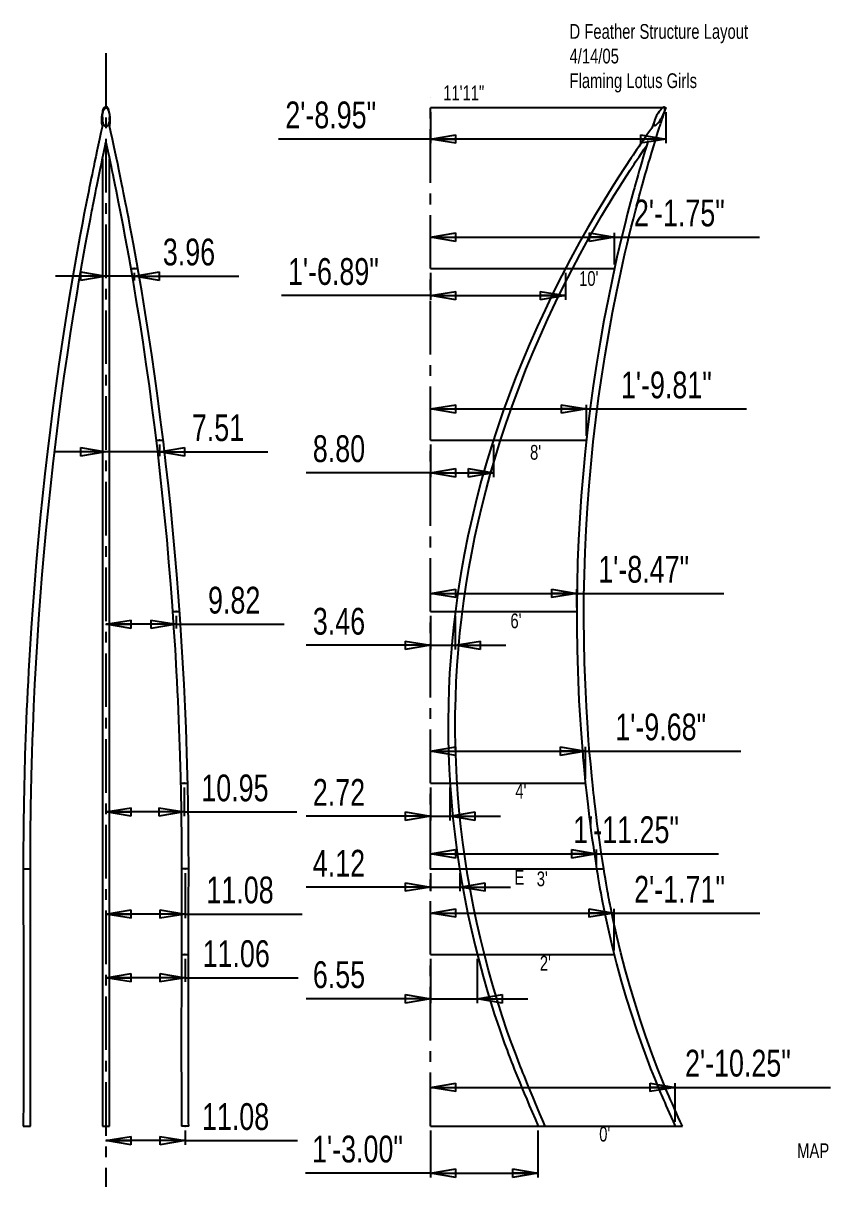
# Model space of a CAD drawing. Extents: x 0.6 to 8.2, y 0 to 10.8.
import ezdxf

# ---------------------------------------------------------------- set-up
doc = ezdxf.new("R2010")
doc.units = 0
doc.header["$PDSIZE"] = -1
doc.linetypes.add('CENTERX2', pattern=[0.8, 0.5, -0.1, 0.1, -0.1])
doc.layers.get('0').update_dxf_attribs({"linetype": 'CONTINUOUS'})
doc.layers.get('DEFPOINTS').update_dxf_attribs({"linetype": 'CONTINUOUS'})
doc.styles.add('SLDTEXTSTYLE0', font='txt', dxfattribs={"width": 0.75})
doc.dimstyles.new('SLDDIMSTYLE0', dxfattribs={"dimtxt": 0.25, "dimasz": 0.23622, "dimexe": 0.03937, "dimexo": 0.0625, "dimgap": 0.0625, "dimtad": 0, "dimtih": 1, "dimtoh": 1, "dimlfac": 15, "dimzin": 12, "dimtxsty": 'STANDARD', "dimblk1": 'CLOSED', "dimblk2": 'CLOSED', "dimsah": 1, "dimcen": 0.09, "dimclrd": 7, "dimclre": 7, "dimclrt": 7, "dimazin": 3, "dimtfac": 1, "dimtdec": 4, "dimtofl": 0, "dimtmove": 0, "dimatfit": 3, "dimtolj": 1, "dimtzin": 12})
doc.dimstyles.new('SLDDIMSTYLE1', dxfattribs={"dimtxt": 0.25, "dimasz": 0.23622, "dimexe": 0.03937, "dimexo": 0.0625, "dimgap": 0.0625, "dimtad": 0, "dimtih": 1, "dimtoh": 1, "dimlfac": 15, "dimzin": 4, "dimtxsty": 'STANDARD', "dimblk1": 'CLOSED', "dimblk2": 'CLOSED', "dimsah": 1, "dimcen": 0.09, "dimclrd": 7, "dimclre": 7, "dimclrt": 7, "dimazin": 3, "dimtfac": 1, "dimtdec": 4, "dimtofl": 0, "dimtmove": 0, "dimatfit": 3, "dimtolj": 1, "dimtzin": 12})

# ---------------------------------------------------------------- blocks, each defined once
blk = doc.blocks.new('_CLOSED')
at = {"color": 0, "linetype": 'BYBLOCK'}
for p, q in [((-1, 0.166667), (0, 0)), ((-1, 0.166667), (-1, -0.166667)), ((0, 0), (-1, -0.166667)), ((0, 0), (-1, 0))]:
    blk.add_line(p, q, dxfattribs=at)
blk = doc.blocks.new('*D0')
at = {"color": 7}
for p, q in [((2.121, 0.495), (2.121, 0.36)), ((2.121, 0.399), (1.382, 0.399)), ((2.121, 0.399), (3.171, 0.399))]:
    blk.add_line(p, q, dxfattribs=at)
at = {"layer": 'DEFPOINTS', "color": 7}
for p in [(2.121, 0.534), (1.382, -0.031)]:
    blk.add_point(p, dxfattribs=at)
at = {"xscale": 0.2362204724, "yscale": 0.2362204724, "rotation": 180}
blk.add_blockref('_CLOSED', (1.382, 0.399), dxfattribs=at)
at = {"xscale": 0.2362204724, "yscale": 0.2362204724}
blk.add_blockref('_CLOSED', (2.121, 0.399), dxfattribs=at)
at = {"color": 7, "insert": (2.278, 0.495), "char_height": 0.25, "attachment_point": 7, "style": 'SLDTEXTSTYLE0'}
blk.add_mtext('11.08', dxfattribs=at)
blk = doc.blocks.new('*D2')
at = {"color": 7}
for p, q in [((2.12, 2.095), (2.12, 1.879)), ((2.12, 1.919), (1.382, 1.919)), ((2.12, 1.919), (3.177, 1.919))]:
    blk.add_line(p, q, dxfattribs=at)
at = {"layer": 'DEFPOINTS', "color": 7}
for p in [(2.12, 2.134), (1.382, -0.031)]:
    blk.add_point(p, dxfattribs=at)
at = {"xscale": 0.2362204724, "yscale": 0.2362204724, "rotation": 180}
blk.add_blockref('_CLOSED', (1.382, 1.919), dxfattribs=at)
at = {"xscale": 0.2362204724, "yscale": 0.2362204724}
blk.add_blockref('_CLOSED', (2.12, 1.919), dxfattribs=at)
at = {"color": 7, "insert": (2.284, 2.015), "char_height": 0.25, "attachment_point": 7, "style": 'SLDTEXTSTYLE0'}
blk.add_mtext('11.06', dxfattribs=at)
blk = doc.blocks.new('*D3')
at = {"color": 7}
for p, q in [((2.112, 3.695), (2.112, 3.426)), ((2.112, 3.465), (1.382, 3.465)), ((2.112, 3.465), (3.165, 3.465))]:
    blk.add_line(p, q, dxfattribs=at)
at = {"layer": 'DEFPOINTS', "color": 7}
for p in [(2.112, 3.734), (1.382, -0.031)]:
    blk.add_point(p, dxfattribs=at)
at = {"xscale": 0.2362204724, "yscale": 0.2362204724, "rotation": 180}
blk.add_blockref('_CLOSED', (1.382, 3.465), dxfattribs=at)
at = {"xscale": 0.2362204724, "yscale": 0.2362204724}
blk.add_blockref('_CLOSED', (2.112, 3.465), dxfattribs=at)
at = {"color": 7, "insert": (2.272, 3.561), "char_height": 0.25, "attachment_point": 7, "style": 'SLDTEXTSTYLE0'}
blk.add_mtext('10.95', dxfattribs=at)
blk = doc.blocks.new('*D4')
at = {"color": 7}
for p, q in [((2.037, 5.216), (1.382, 5.216)), ((2.037, 5.295), (2.037, 5.177)), ((2.037, 5.216), (3.044, 5.216))]:
    blk.add_line(p, q, dxfattribs=at)
at = {"layer": 'DEFPOINTS', "color": 7}
for p in [(2.037, 5.334), (1.382, -0.031)]:
    blk.add_point(p, dxfattribs=at)
at = {"xscale": 0.2362204724, "yscale": 0.2362204724, "rotation": 180}
blk.add_blockref('_CLOSED', (1.382, 5.216), dxfattribs=at)
at = {"xscale": 0.2362204724, "yscale": 0.2362204724}
blk.add_blockref('_CLOSED', (2.037, 5.216), dxfattribs=at)
at = {"color": 7, "insert": (2.335, 5.313), "char_height": 0.25, "attachment_point": 7, "style": 'SLDTEXTSTYLE0'}
blk.add_mtext('9.82', dxfattribs=at)
blk = doc.blocks.new('*D5')
at = {"color": 7}
for p, q in [((1.883, 6.895), (1.883, 6.786)), ((1.382, 6.825), (0.91, 6.825)), ((1.883, 6.825), (1.382, 6.825)), ((1.883, 6.825), (2.892, 6.825))]:
    blk.add_line(p, q, dxfattribs=at)
at = {"layer": 'DEFPOINTS', "color": 7}
for p in [(1.382, 10.545), (1.883, 6.934)]:
    blk.add_point(p, dxfattribs=at)
at = {"xscale": 0.2362204724, "yscale": 0.2362204724}
blk.add_blockref('_CLOSED', (1.382, 6.825), dxfattribs=at)
at = {"xscale": 0.2362204724, "yscale": 0.2362204724, "rotation": 180}
blk.add_blockref('_CLOSED', (1.883, 6.825), dxfattribs=at)
at = {"color": 7, "insert": (2.184, 6.922), "char_height": 0.25, "attachment_point": 7, "style": 'SLDTEXTSTYLE0'}
blk.add_mtext('7.51', dxfattribs=at)
blk = doc.blocks.new('*D6')
at = {"color": 7}
for p, q in [((1.646, 8.495), (1.646, 8.425)), ((1.382, 8.464), (0.91, 8.464)), ((1.646, 8.464), (1.382, 8.464)), ((1.646, 8.464), (2.622, 8.464))]:
    blk.add_line(p, q, dxfattribs=at)
at = {"layer": 'DEFPOINTS', "color": 7}
for p in [(1.382, 10.545), (1.646, 8.534)]:
    blk.add_point(p, dxfattribs=at)
at = {"xscale": 0.2362204724, "yscale": 0.2362204724}
blk.add_blockref('_CLOSED', (1.382, 8.464), dxfattribs=at)
at = {"xscale": 0.2362204724, "yscale": 0.2362204724, "rotation": 180}
blk.add_blockref('_CLOSED', (1.646, 8.464), dxfattribs=at)
at = {"color": 7, "insert": (1.913, 8.561), "char_height": 0.25, "attachment_point": 7, "style": 'SLDTEXTSTYLE0'}
blk.add_mtext('3.96', dxfattribs=at)
blk = doc.blocks.new('*D7')
at = {"color": 7}
for p, q in [((2.121, 2.895), (2.121, 2.473)), ((2.121, 2.513), (1.382, 2.513)), ((2.121, 2.513), (3.213, 2.513))]:
    blk.add_line(p, q, dxfattribs=at)
at = {"layer": 'DEFPOINTS', "color": 7}
for p in [(2.121, 2.934), (1.382, -0.031)]:
    blk.add_point(p, dxfattribs=at)
at = {"xscale": 0.2362204724, "yscale": 0.2362204724, "rotation": 180}
blk.add_blockref('_CLOSED', (1.382, 2.513), dxfattribs=at)
at = {"xscale": 0.2362204724, "yscale": 0.2362204724}
blk.add_blockref('_CLOSED', (2.121, 2.513), dxfattribs=at)
at = {"color": 7, "insert": (2.32, 2.609), "char_height": 0.25, "attachment_point": 7, "style": 'SLDTEXTSTYLE0'}
blk.add_mtext('11.08', dxfattribs=at)
blk = doc.blocks.new('*D8')
at = {"color": 7}
for p, q in [((4.412, 0.573), (4.412, 0.935)), ((4.412, 0.896), (6.695, 0.896)), ((6.695, 0.573), (6.695, 0.935)), ((6.695, 0.896), (8.144, 0.896))]:
    blk.add_line(p, q, dxfattribs=at)
at = {"layer": 'DEFPOINTS', "color": 7}
for p in [(4.412, 0.534), (6.695, 0.534)]:
    blk.add_point(p, dxfattribs=at)
at = {"xscale": 0.2362204724, "yscale": 0.2362204724}
for p, rotation in [((4.412, 0.896), 180), ((6.695, 0.896), 360)]:
    blk.add_blockref('_CLOSED', p, dxfattribs=dict(at, rotation=rotation))
at = {"color": 7, "insert": (6.787, 0.993), "char_height": 0.25, "attachment_point": 7, "style": 'SLDTEXTSTYLE0'}
blk.add_mtext('2\'-10.25"', dxfattribs=at)
blk = doc.blocks.new('*D9')
at = {"color": 7}
for p, q in [((4.412, 2.095), (4.412, 1.683)), ((4.848, 2.095), (4.848, 1.683)), ((4.412, 1.722), (3.251, 1.722)), ((4.412, 1.722), (4.848, 1.722)), ((4.848, 1.722), (5.321, 1.722))]:
    blk.add_line(p, q, dxfattribs=at)
at = {"layer": 'DEFPOINTS', "color": 7}
for p in [(4.412, 2.134), (4.848, 2.134)]:
    blk.add_point(p, dxfattribs=at)
at = {"xscale": 0.2362204724, "yscale": 0.2362204724}
for p, rotation in [((4.412, 1.722), 360), ((4.848, 1.722), 180)]:
    blk.add_blockref('_CLOSED', p, dxfattribs=dict(at, rotation=rotation))
at = {"color": 7, "insert": (3.313, 1.819), "char_height": 0.25, "attachment_point": 7, "style": 'SLDTEXTSTYLE0'}
blk.add_mtext('6.55', dxfattribs=at)
blk = doc.blocks.new('*D10')
at = {"color": 7}
for p, q in [((4.412, 2.173), (4.412, 2.562)), ((4.412, 2.522), (6.126, 2.522)), ((6.126, 2.173), (6.126, 2.562)), ((6.126, 2.522), (7.485, 2.522))]:
    blk.add_line(p, q, dxfattribs=at)
at = {"layer": 'DEFPOINTS', "color": 7}
for p in [(4.412, 2.134), (6.126, 2.134)]:
    blk.add_point(p, dxfattribs=at)
at = {"xscale": 0.2362204724, "yscale": 0.2362204724}
for p, rotation in [((4.412, 2.522), 180), ((6.126, 2.522), 360)]:
    blk.add_blockref('_CLOSED', p, dxfattribs=dict(at, rotation=rotation))
at = {"color": 7, "insert": (6.312, 2.619), "char_height": 0.25, "attachment_point": 7, "style": 'SLDTEXTSTYLE0'}
blk.add_mtext('2\'-1.71"', dxfattribs=at)
blk = doc.blocks.new('*D11')
at = {"color": 7}
for p, q in [((4.412, 3.695), (4.412, 3.387)), ((4.593, 3.695), (4.593, 3.387)), ((4.412, 3.426), (3.251, 3.426)), ((4.412, 3.426), (4.593, 3.426)), ((4.593, 3.426), (5.065, 3.426))]:
    blk.add_line(p, q, dxfattribs=at)
at = {"layer": 'DEFPOINTS', "color": 7}
for p in [(4.412, 3.734), (4.593, 3.734)]:
    blk.add_point(p, dxfattribs=at)
at = {"xscale": 0.2362204724, "yscale": 0.2362204724}
for p, rotation in [((4.412, 3.426), 360), ((4.593, 3.426), 180)]:
    blk.add_blockref('_CLOSED', p, dxfattribs=dict(at, rotation=rotation))
at = {"color": 7, "insert": (3.313, 3.523), "char_height": 0.25, "attachment_point": 7, "style": 'SLDTEXTSTYLE0'}
blk.add_mtext('2.72', dxfattribs=at)
blk = doc.blocks.new('*D12')
at = {"color": 7}
for p, q in [((4.412, 3.773), (4.412, 4.072)), ((4.412, 4.033), (5.857, 4.033)), ((5.857, 3.773), (5.857, 4.072)), ((5.857, 4.033), (7.308, 4.033))]:
    blk.add_line(p, q, dxfattribs=at)
at = {"layer": 'DEFPOINTS', "color": 7}
for p in [(4.412, 3.734), (5.857, 3.734)]:
    blk.add_point(p, dxfattribs=at)
at = {"xscale": 0.2362204724, "yscale": 0.2362204724}
for p, rotation in [((4.412, 4.033), 180), ((5.857, 4.033), 360)]:
    blk.add_blockref('_CLOSED', p, dxfattribs=dict(at, rotation=rotation))
at = {"color": 7, "insert": (6.136, 4.13), "char_height": 0.25, "attachment_point": 7, "style": 'SLDTEXTSTYLE0'}
blk.add_mtext('1\'-9.68"', dxfattribs=at)
blk = doc.blocks.new('*D13')
at = {"color": 7}
for p, q in [((4.412, 5.295), (4.412, 4.981)), ((4.642, 5.295), (4.642, 4.981)), ((4.412, 5.02), (3.251, 5.02)), ((4.412, 5.02), (4.642, 5.02)), ((4.642, 5.02), (5.115, 5.02))]:
    blk.add_line(p, q, dxfattribs=at)
at = {"layer": 'DEFPOINTS', "color": 7}
for p in [(4.412, 5.334), (4.642, 5.334)]:
    blk.add_point(p, dxfattribs=at)
at = {"xscale": 0.2362204724, "yscale": 0.2362204724}
for p, rotation in [((4.412, 5.02), 360), ((4.642, 5.02), 180)]:
    blk.add_blockref('_CLOSED', p, dxfattribs=dict(at, rotation=rotation))
at = {"color": 7, "insert": (3.313, 5.116), "char_height": 0.25, "attachment_point": 7, "style": 'SLDTEXTSTYLE0'}
blk.add_mtext('3.46', dxfattribs=at)
blk = doc.blocks.new('*D14')
at = {"color": 7}
for p, q in [((4.412, 6.973), (4.412, 7.264)), ((4.412, 7.225), (5.866, 7.225)), ((5.866, 6.973), (5.866, 7.264)), ((5.866, 7.225), (7.361, 7.225))]:
    blk.add_line(p, q, dxfattribs=at)
at = {"layer": 'DEFPOINTS', "color": 7}
for p in [(4.412, 6.934), (5.866, 6.934)]:
    blk.add_point(p, dxfattribs=at)
at = {"xscale": 0.2362204724, "yscale": 0.2362204724}
for p, rotation in [((4.412, 7.225), 180), ((5.866, 7.225), 360)]:
    blk.add_blockref('_CLOSED', p, dxfattribs=dict(at, rotation=rotation))
at = {"color": 7, "insert": (6.189, 7.321), "char_height": 0.25, "attachment_point": 7, "style": 'SLDTEXTSTYLE0'}
blk.add_mtext('1\'-9.81"', dxfattribs=at)
blk = doc.blocks.new('*D15')
at = {"color": 7}
for p, q in [((4.412, 6.895), (4.412, 6.59)), ((4.998, 6.895), (4.998, 6.59)), ((4.412, 6.629), (3.251, 6.629)), ((4.412, 6.629), (4.998, 6.629))]:
    blk.add_line(p, q, dxfattribs=at)
at = {"layer": 'DEFPOINTS', "color": 7}
for p in [(4.412, 6.934), (4.998, 6.934)]:
    blk.add_point(p, dxfattribs=at)
at = {"xscale": 0.2362204724, "yscale": 0.2362204724}
for p, rotation in [((4.412, 6.629), 180), ((4.998, 6.629), 360)]:
    blk.add_blockref('_CLOSED', p, dxfattribs=dict(at, rotation=rotation))
at = {"color": 7, "insert": (3.313, 6.726), "char_height": 0.25, "attachment_point": 7, "style": 'SLDTEXTSTYLE0'}
blk.add_mtext('8.80', dxfattribs=at)
blk = doc.blocks.new('*D16')
at = {"color": 7}
for p, q in [((4.412, 8.573), (4.412, 8.868)), ((4.412, 8.828), (6.128, 8.828)), ((6.128, 8.573), (6.128, 8.868)), ((6.128, 8.828), (7.482, 8.828))]:
    blk.add_line(p, q, dxfattribs=at)
at = {"layer": 'DEFPOINTS', "color": 7}
for p in [(4.412, 8.534), (6.128, 8.534)]:
    blk.add_point(p, dxfattribs=at)
at = {"xscale": 0.2362204724, "yscale": 0.2362204724}
for p, rotation in [((4.412, 8.828), 180), ((6.128, 8.828), 360)]:
    blk.add_blockref('_CLOSED', p, dxfattribs=dict(at, rotation=rotation))
at = {"color": 7, "insert": (6.31, 8.925), "char_height": 0.25, "attachment_point": 7, "style": 'SLDTEXTSTYLE0'}
blk.add_mtext('2\'-1.75"', dxfattribs=at)
blk = doc.blocks.new('*D17')
at = {"color": 7}
for p, q in [((4.412, 9.994), (4.412, 9.704)), ((6.609, 9.994), (6.609, 9.704)), ((4.412, 9.743), (2.994, 9.743)), ((6.609, 9.743), (4.412, 9.743))]:
    blk.add_line(p, q, dxfattribs=at)
at = {"layer": 'DEFPOINTS', "color": 7}
for p in [(4.412, 10.034), (6.609, 10.034)]:
    blk.add_point(p, dxfattribs=at)
at = {"xscale": 0.2362204724, "yscale": 0.2362204724}
for p, rotation in [((4.412, 9.743), 180), ((6.609, 9.743), 360)]:
    blk.add_blockref('_CLOSED', p, dxfattribs=dict(at, rotation=rotation))
at = {"color": 7, "insert": (3.056, 9.84), "char_height": 0.25, "attachment_point": 7, "style": 'SLDTEXTSTYLE0'}
blk.add_mtext('2\'-8.95"', dxfattribs=at)
blk = doc.blocks.new('*D18')
at = {"color": 7}
for p, q in [((4.412, 8.495), (4.412, 8.243)), ((5.671, 8.495), (5.671, 8.243)), ((4.412, 8.283), (3.019, 8.283)), ((4.412, 8.283), (5.671, 8.283))]:
    blk.add_line(p, q, dxfattribs=at)
at = {"layer": 'DEFPOINTS', "color": 7}
for p in [(4.412, 8.534), (5.671, 8.534)]:
    blk.add_point(p, dxfattribs=at)
at = {"xscale": 0.2362204724, "yscale": 0.2362204724}
for p, rotation in [((4.412, 8.283), 180), ((5.671, 8.283), 360)]:
    blk.add_blockref('_CLOSED', p, dxfattribs=dict(at, rotation=rotation))
at = {"color": 7, "insert": (3.081, 8.379), "char_height": 0.25, "attachment_point": 7, "style": 'SLDTEXTSTYLE0'}
blk.add_mtext('1\'-6.89"', dxfattribs=at)
blk = doc.blocks.new('*D19')
at = {"color": 7}
for p, q in [((4.412, 0.495), (4.412, 0.056)), ((5.412, 0.495), (5.412, 0.056)), ((4.412, 0.095), (3.243, 0.095)), ((4.412, 0.095), (5.412, 0.095))]:
    blk.add_line(p, q, dxfattribs=at)
at = {"layer": 'DEFPOINTS', "color": 7}
for p in [(4.412, 0.534), (5.412, 0.534)]:
    blk.add_point(p, dxfattribs=at)
at = {"xscale": 0.2362204724, "yscale": 0.2362204724}
for p, rotation in [((4.412, 0.095), 180), ((5.412, 0.095), 360)]:
    blk.add_blockref('_CLOSED', p, dxfattribs=dict(at, rotation=rotation))
at = {"color": 7, "insert": (3.306, 0.192), "char_height": 0.25, "attachment_point": 7, "style": 'SLDTEXTSTYLE0'}
blk.add_mtext('1\'-3.00"', dxfattribs=at)
blk = doc.blocks.new('*D20')
at = {"color": 7}
for p, q in [((4.412, 2.895), (4.412, 2.726)), ((4.686, 2.895), (4.686, 2.726)), ((4.412, 2.765), (3.251, 2.765)), ((4.412, 2.765), (4.686, 2.765)), ((4.686, 2.765), (5.158, 2.765))]:
    blk.add_line(p, q, dxfattribs=at)
at = {"layer": 'DEFPOINTS', "color": 7}
for p in [(4.412, 2.934), (4.686, 2.934)]:
    blk.add_point(p, dxfattribs=at)
at = {"xscale": 0.2362204724, "yscale": 0.2362204724}
for p, rotation in [((4.412, 2.765), 360), ((4.686, 2.765), 180)]:
    blk.add_blockref('_CLOSED', p, dxfattribs=dict(at, rotation=rotation))
at = {"color": 7, "insert": (3.313, 2.862), "char_height": 0.25, "attachment_point": 7, "style": 'SLDTEXTSTYLE0'}
blk.add_mtext('4.12', dxfattribs=at)
blk = doc.blocks.new('*D21')
at = {"color": 7}
for p, q in [((4.412, 2.973), (4.412, 3.114)), ((4.412, 3.075), (5.962, 3.075)), ((5.962, 2.973), (5.962, 3.114)), ((5.962, 3.075), (7.1, 3.075))]:
    blk.add_line(p, q, dxfattribs=at)
at = {"layer": 'DEFPOINTS', "color": 7}
for p in [(4.412, 2.934), (5.962, 2.934)]:
    blk.add_point(p, dxfattribs=at)
at = {"xscale": 0.2362204724, "yscale": 0.2362204724}
for p, rotation in [((4.412, 3.075), 180), ((5.962, 3.075), 360)]:
    blk.add_blockref('_CLOSED', p, dxfattribs=dict(at, rotation=rotation))
at = {"color": 7, "insert": (5.743, 3.171), "char_height": 0.25, "attachment_point": 7, "style": 'SLDTEXTSTYLE0'}
blk.add_mtext('1\'-11.25"', dxfattribs=at)
blk = doc.blocks.new('*D22')
at = {"color": 7}
for p, q in [((4.412, 5.373), (4.412, 5.544)), ((5.776, 5.373), (5.776, 5.544)), ((4.412, 5.505), (5.776, 5.505)), ((5.776, 5.505), (7.149, 5.505))]:
    blk.add_line(p, q, dxfattribs=at)
at = {"layer": 'DEFPOINTS', "color": 7}
for p in [(4.412, 5.334), (5.776, 5.334)]:
    blk.add_point(p, dxfattribs=at)
at = {"xscale": 0.2362204724, "yscale": 0.2362204724}
for p, rotation in [((4.412, 5.505), 180), ((5.776, 5.505), 360)]:
    blk.add_blockref('_CLOSED', p, dxfattribs=dict(at, rotation=rotation))
at = {"color": 7, "insert": (5.977, 5.601), "char_height": 0.25, "attachment_point": 7, "style": 'SLDTEXTSTYLE0'}
blk.add_mtext('1\'-8.47"', dxfattribs=at)

msp = doc.modelspace()

# ---------------------------------------------------------------- linework, layer by layer
at = {"color": 7, "linetype": 'CENTERX2'}
for p, q in [((1.38229, 10.54503), (1.38229, -0.03107)), ((4.41155, 8.53404), (4.41155, 10.13404)), ((4.41155, 6.93404), (4.41155, 8.53404)), ((4.41155, 5.33404), (4.41155, 6.93404)), ((4.41155, 3.73404), (4.41155, 5.33404)), ((4.41155, 2.13404), (4.41155, 3.73404)), ((4.41155, 0.53404), (4.41155, 2.13404))]:
    msp.add_line(p, q, dxfattribs=at)
at = {"color": 7, "linetype": 'CONTINUOUS'}
for p, q in [((6.60854, 10.0338), (4.41155, 10.0338)), ((6.59172, 9.98884), (6.59497, 9.99881)), ((1.3489, 9.94589), (1.3489, 9.92215)), ((1.41557, 9.92212), (1.41557, 9.94582)), ((1.3489, 9.86684), (1.3489, 9.86402)), ((1.41557, 9.86378), (1.41557, 9.86666)), ((6.54808, 9.85336), (6.5518, 9.85868)), ((1.3489, 9.55744), (1.3489, 0.53404)), ((1.41557, 0.53404), (1.41557, 9.55743)), ((1.61299, 8.53404), (1.67966, 8.53404)), ((4.41155, 8.53404), (5.67058, 8.53404)), ((4.41155, 8.53404), (6.12812, 8.53404)), ((1.84959, 6.93404), (1.91625, 6.93404)), ((4.41155, 6.93404), (4.99837, 6.93404)), ((4.41155, 6.93404), (5.86561, 6.93404)), ((2.00345, 5.33404), (2.07012, 5.33404)), ((4.41155, 5.33404), (4.64245, 5.33404)), ((4.41155, 5.33404), (5.77617, 5.33404)), ((2.07867, 3.73404), (2.14534, 3.73404)), ((4.41155, 3.73404), (4.59287, 3.73404)), ((4.41155, 3.73404), (5.85686, 3.73404)), ((0.61024, 2.93404), (0.64357, 2.93404)), ((0.64357, 2.93404), (0.6769, 2.93404)), ((2.12089, 2.93404), (2.08756, 2.93404)), ((2.15423, 2.93404), (2.12089, 2.93404)), ((4.41155, 2.93404), (4.68604, 2.93404)), ((4.41155, 2.93404), (5.96158, 2.93404)), ((5.96158, 2.93404), (6.02825, 2.93404)), ((2.08639, 2.13404), (2.15306, 2.13404)), ((4.41155, 2.13404), (4.84833, 2.13404)), ((4.41155, 2.13404), (6.12562, 2.13404)), ((0.61024, 0.53404), (0.64357, 0.53404)), ((0.64357, 0.53404), (0.6769, 0.53404)), ((1.3489, 0.53404), (1.38223, 0.53404)), ((1.38223, 0.53404), (1.41557, 0.53404)), ((2.12089, 0.53404), (2.08756, 0.53404)), ((2.15423, 0.53404), (2.12089, 0.53404)), ((4.41155, 0.53404), (5.41155, 0.53404)), ((4.41155, 0.53404), (6.69508, 0.53404)), ((5.41572, 0.53404), (5.48238, 0.53404)), ((6.69512, 0.53404), (6.76178, 0.53404))]:
    msp.add_line(p, q, dxfattribs=at)
at = {"color": 7, "linetype": 'CONTINUOUS', "flags": 128}
for points in [[(1.3452, 9.88213), (1.34447, 9.8848), (1.34319, 9.89548), (1.34247, 9.91254), (1.34291, 9.93062), (1.34439, 9.94943), (1.34676, 9.96871), (1.34913, 9.98338), (1.35216, 9.9983)], [(1.38223, 9.85868), (1.37785, 9.85943), (1.37297, 9.86211), (1.36955, 9.86522), (1.36664, 9.86879), (1.36068, 9.87925), (1.35647, 9.89049), (1.35261, 9.90577), (1.35025, 9.92132), (1.34907, 9.93693), (1.349, 9.95258), (1.35004, 9.96893), (1.35239, 9.98516), (1.35631, 10.00107), (1.36057, 10.01271), (1.36663, 10.02354), (1.37268, 10.0301), (1.37711, 10.03276), (1.3813, 10.03377), (1.38561, 10.03335), (1.3902, 10.03124), (1.39605, 10.02586), (1.40065, 10.01913), (1.40424, 10.01183), (1.4096, 9.99629), (1.41298, 9.98017), (1.41486, 9.96384), (1.41542, 9.93781), (1.41416, 9.9203), (1.41132, 9.90293), (1.40649, 9.88603), (1.40178, 9.87522), (1.39832, 9.86946), (1.394, 9.86428), (1.38955, 9.86081), (1.38413, 9.85882), (1.38223, 9.85868)], [(1.35216, 9.9983), (1.35439, 10.00746), (1.35706, 10.01668), (1.36035, 10.02582), (1.36313, 10.03191), (1.36478, 10.0348), (1.36661, 10.03735), (1.36864, 10.03934), (1.37064, 10.04032), (1.37272, 10.04013), (1.37522, 10.03781), (1.37744, 10.03296), (1.37747, 10.03284)], [(1.4123, 9.9983), (1.41007, 10.00746), (1.4074, 10.01668), (1.40411, 10.02582), (1.40133, 10.03191), (1.39968, 10.0348), (1.39786, 10.03735), (1.39582, 10.03934), (1.39382, 10.04032), (1.39175, 10.04013), (1.38924, 10.03781), (1.38703, 10.03296), (1.38697, 10.03273)], [(1.41927, 9.88212), (1.41999, 9.8848), (1.42127, 9.89548), (1.42199, 9.91254), (1.42155, 9.93062), (1.42008, 9.94943), (1.4177, 9.96871), (1.41534, 9.98338), (1.4123, 9.9983)], [(6.59478, 9.9983), (6.59755, 10.00746), (6.5996, 10.01668), (6.60053, 10.02582), (6.60015, 10.03191), (6.5994, 10.0348), (6.59809, 10.03735), (6.59601, 10.03934), (6.59326, 10.04032), (6.58953, 10.04013), (6.5835, 10.03781), (6.57613, 10.03296), (6.56932, 10.02706), (6.55662, 10.01363), (6.54516, 9.99893), (6.53472, 9.9835), (6.52198, 9.96208), (6.51085, 9.93986), (6.50176, 9.91702), (6.49764, 9.90348), (6.49511, 9.88984), (6.49478, 9.88423), (6.49522, 9.87881), (6.49634, 9.875), (6.49855, 9.87188), (6.50095, 9.87053), (6.50379, 9.87018), (6.50829, 9.87118), (6.51233, 9.87309), (6.51619, 9.87556), (6.52703, 9.8848), (6.5368, 9.89548), (6.55014, 9.91254), (6.56224, 9.93062), (6.57312, 9.94943), (6.58283, 9.96871), (6.58928, 9.98338), (6.59478, 9.9983)], [(6.60014, 10.02192), (6.60053, 10.02582), (6.60015, 10.03191), (6.5994, 10.0348), (6.59809, 10.03735), (6.59601, 10.03934), (6.59326, 10.04032), (6.58953, 10.04013), (6.5835, 10.03781), (6.57613, 10.03296), (6.56932, 10.02706), (6.55662, 10.01363), (6.54516, 9.99893), (6.53472, 9.9835), (6.52198, 9.96208), (6.51085, 9.93986), (6.50176, 9.91702), (6.50062, 9.91328)], [(6.5518, 9.85868), (6.55204, 9.85943), (6.55289, 9.86211), (6.55388, 9.86522), (6.55501, 9.86879), (6.55834, 9.87925), (6.56193, 9.89049), (6.56682, 9.90577), (6.57182, 9.92132), (6.57686, 9.93693), (6.58193, 9.95258), (6.58724, 9.96893), (6.59254, 9.98516), (6.59775, 10.00107), (6.60158, 10.01271), (6.60515, 10.02354), (6.60731, 10.0301), (6.60819, 10.03276), (6.60853, 10.03377), (6.6085, 10.03368)], [(6.60847, 10.0337), (6.60631, 10.03066), (6.60014, 10.02192)], [(1.34503, 9.88209), (1.34795, 9.86902), (1.34911, 9.86382)], [(1.41536, 9.86383), (1.41714, 9.87184), (1.41944, 9.88209)], [(6.50056, 9.9133), (6.48636, 9.86902), (6.48141, 9.85335)], [(6.50056, 9.9133), (6.48636, 9.86902), (6.48141, 9.85335)], [(1.3493, 9.86657), (1.3355, 9.80432), (1.32197, 9.7426), (1.30945, 9.6849), (1.29767, 9.6301), (1.28663, 9.57823), (1.27629, 9.5293), (1.26766, 9.48809), (1.25958, 9.44925), (1.25204, 9.41277), (1.24503, 9.37866), (1.23856, 9.34693), (1.23259, 9.31756), (1.22683, 9.28904), (1.22107, 9.26037), (1.20049, 9.1568), (1.17994, 9.05138), (1.15944, 8.94409), (1.13905, 8.83522), (1.10352, 8.63994), (1.06918, 8.44386), (1.03605, 8.24703), (1.00413, 8.04948), (0.97279, 7.8472), (0.94273, 7.64426), (0.91395, 7.44071), (0.88646, 7.23659), (0.86026, 7.03193), (0.83537, 6.82679), (0.81178, 6.6212), (0.78954, 6.41567), (0.76861, 6.20979), (0.74898, 6.00362), (0.73066, 5.79719), (0.71364, 5.59056), (0.6982, 5.38747), (0.68401, 5.18426), (0.67109, 4.981), (0.65942, 4.77771), (0.65461, 4.68664), (0.65004, 4.59559), (0.64572, 4.50454), (0.64165, 4.41352), (0.63789, 4.32375), (0.63453, 4.23839), (0.63149, 4.15583), (0.62874, 4.07607), (0.62627, 3.9991), (0.62553, 3.97469), (0.62474, 3.94831), (0.62391, 3.91972), (0.62305, 3.8889), (0.62215, 3.85586), (0.62123, 3.82061), (0.62029, 3.78314), (0.61925, 3.73937), (0.6182, 3.69293), (0.61717, 3.64381), (0.61616, 3.59202), (0.61518, 3.53756), (0.61424, 3.48044), (0.61337, 3.42067), (0.61257, 3.35825), (0.61187, 3.29317), (0.61126, 3.22546), (0.61079, 3.1564), (0.61045, 3.0848), (0.61026, 3.01068), (0.61024, 2.93404)], [(2.15423, 2.93404), (2.1542, 3.01237), (2.154, 3.0875), (2.15366, 3.1594), (2.15318, 3.22807), (2.1526, 3.2935), (2.15193, 3.35461), (2.1512, 3.41257), (2.15042, 3.4674), (2.1496, 3.51907), (2.14885, 3.56255), (2.14809, 3.60351), (2.14733, 3.64194), (2.14659, 3.67786), (2.14586, 3.71125), (2.14515, 3.74214), (2.14444, 3.77212), (2.1437, 3.80223), (2.1408, 3.9109), (2.1375, 4.0213), (2.13377, 4.13342), (2.12961, 4.24698), (2.12121, 4.4501), (2.11156, 4.65333), (2.10066, 4.8566), (2.08851, 5.05989), (2.07481, 5.26728), (2.0598, 5.47459), (2.04347, 5.68177), (2.02584, 5.88877), (2.0069, 6.09554), (1.98664, 6.30204), (1.96508, 6.50822), (1.94226, 6.71358), (1.91813, 6.91853), (1.89272, 7.12301), (1.866, 7.32699), (1.838, 7.53042), (1.80925, 7.72965), (1.77928, 7.92827), (1.74809, 8.12624), (1.7157, 8.32352), (1.70079, 8.41166), (1.68565, 8.49966), (1.67026, 8.5875), (1.65463, 8.67518), (1.63898, 8.76152), (1.62388, 8.84349), (1.60907, 8.92266), (1.59458, 8.99903), (1.58041, 9.07263), (1.57588, 9.09594), (1.57097, 9.12112), (1.56562, 9.14841), (1.55983, 9.1778), (1.5536, 9.20928), (1.5469, 9.24286), (1.53975, 9.27853), (1.53134, 9.32018), (1.52236, 9.36433), (1.51279, 9.41099), (1.50263, 9.46014), (1.49185, 9.51177), (1.48046, 9.56587), (1.46843, 9.62244), (1.45576, 9.68145), (1.44243, 9.7429), (1.42842, 9.80677), (1.41515, 9.86661)], [(6.48141, 9.85335), (6.47622, 9.84595), (6.44843, 9.80614), (6.42253, 9.76889), (6.39851, 9.73418), (6.37535, 9.70057), (6.35423, 9.66979), (6.33513, 9.64183), (6.31801, 9.61666), (6.30153, 9.59232), (6.285, 9.5678), (6.2256, 9.47872), (6.16573, 9.3872), (6.10594, 9.29369), (6.02747, 9.16732), (5.95089, 9.03977), (5.87617, 8.91112), (5.80327, 8.78142), (5.71882, 8.62572), (5.63685, 8.46871), (5.55731, 8.31046), (5.4803, 8.15098), (5.40591, 7.99026), (5.33424, 7.82832), (5.26847, 7.67259), (5.20536, 7.51576), (5.14498, 7.35785), (5.08738, 7.19891), (5.03259, 7.03897), (4.98067, 6.87808), (4.93167, 6.71628), (4.88563, 6.55361), (4.84063, 6.38231), (4.79899, 6.21016), (4.76077, 6.03723), (4.72602, 5.86356), (4.6948, 5.68923), (4.66713, 5.51429), (4.64632, 5.36425), (4.62815, 5.21387), (4.61266, 5.06318), (4.59985, 4.91225), (4.58973, 4.76111), (4.58243, 4.61251), (4.57776, 4.46381), (4.57571, 4.31505), (4.57629, 4.16628), (4.57959, 4.01451), (4.58561, 3.86282), (4.59435, 3.71126), (4.6058, 3.55988), (4.61995, 3.40873), (4.63679, 3.25785), (4.65631, 3.1073), (4.67845, 2.95744), (4.70325, 2.80801), (4.73067, 2.65905), (4.76065, 2.51058), (4.79313, 2.36264), (4.82739, 2.21787), (4.86393, 2.07364), (4.90271, 1.92999), (4.94379, 1.78698), (4.96522, 1.71573), (4.98727, 1.64468), (5.00993, 1.57382), (5.03323, 1.50318), (5.05686, 1.43364), (5.08022, 1.36689), (5.10324, 1.30295), (5.12584, 1.2418), (5.13316, 1.22231), (5.14064, 1.20255), (5.14896, 1.18074), (5.15817, 1.15677), (5.1683, 1.13065), (5.17935, 1.10239), (5.19359, 1.06633), (5.20917, 1.02731), (5.2261, 0.98534), (5.24441, 0.94042), (5.26453, 0.89155), (5.2861, 0.83962), (5.30915, 0.78464), (5.33365, 0.7266), (5.3596, 0.66549), (5.38697, 0.60131), (5.41572, 0.53404)], [(6.02825, 2.93404), (6.01608, 3.01237), (6.00481, 3.0875), (5.99437, 3.1594), (5.98473, 3.22807), (5.97585, 3.2935), (5.96781, 3.35461), (5.96041, 3.41257), (5.95363, 3.4674), (5.94742, 3.51907), (5.94234, 3.56255), (5.93767, 3.60351), (5.93338, 3.64194), (5.92947, 3.67786), (5.92591, 3.71125), (5.92269, 3.74214), (5.91962, 3.77212), (5.9166, 3.80223), (5.9062, 3.9109), (5.89645, 4.0213), (5.88739, 4.13342), (5.87907, 4.24698), (5.86633, 4.4501), (5.85634, 4.65333), (5.84909, 4.8566), (5.84458, 5.05989), (5.8428, 5.26728), (5.84387, 5.47459), (5.84778, 5.68177), (5.85454, 5.88877), (5.86413, 6.09554), (5.87655, 6.30204), (5.89179, 6.50822), (5.9098, 6.71358), (5.93058, 6.91853), (5.95414, 7.12301), (5.98045, 7.32699), (6.00951, 7.53042), (6.04071, 7.72965), (6.07455, 7.92827), (6.11101, 8.12624), (6.15007, 8.32352), (6.16841, 8.41166), (6.18727, 8.49966), (6.20664, 8.5875), (6.22652, 8.67518), (6.24664, 8.76152), (6.26623, 8.84349), (6.28561, 8.92266), (6.30473, 8.99903), (6.32356, 9.07263), (6.32961, 9.09594), (6.33619, 9.12112), (6.34337, 9.14841), (6.35116, 9.1778), (6.35958, 9.20928), (6.36864, 9.24286), (6.37836, 9.27853), (6.38982, 9.32018), (6.40211, 9.36433), (6.41526, 9.41099), (6.42929, 9.46014), (6.44421, 9.51177), (6.46007, 9.56587), (6.47689, 9.62244), (6.49469, 9.68145), (6.51351, 9.7429), (6.53337, 9.80677), (6.54808, 9.85336)], [(6.02825, 2.93404), (6.01608, 3.01237), (6.00481, 3.0875), (5.99437, 3.1594), (5.98473, 3.22807), (5.97585, 3.2935), (5.96781, 3.35461), (5.96041, 3.41257), (5.95363, 3.4674), (5.94742, 3.51907), (5.94234, 3.56255), (5.93767, 3.60351), (5.93338, 3.64194), (5.92947, 3.67786), (5.92591, 3.71125), (5.92269, 3.74214), (5.91962, 3.77212), (5.9166, 3.80223), (5.9062, 3.9109), (5.89645, 4.0213), (5.88739, 4.13342), (5.87907, 4.24698), (5.86633, 4.4501), (5.85634, 4.65333), (5.84909, 4.8566), (5.84458, 5.05989), (5.8428, 5.26728), (5.84387, 5.47459), (5.84778, 5.68177), (5.85454, 5.88877), (5.86413, 6.09554), (5.87655, 6.30204), (5.89179, 6.50822), (5.9098, 6.71358), (5.93058, 6.91853), (5.95414, 7.12301), (5.98045, 7.32699), (6.00951, 7.53042), (6.04071, 7.72965), (6.07455, 7.92827), (6.11101, 8.12624), (6.15007, 8.32352), (6.16841, 8.41166), (6.18727, 8.49966), (6.20664, 8.5875), (6.22652, 8.67518), (6.24664, 8.76152), (6.26623, 8.84349), (6.28561, 8.92266), (6.30473, 8.99903), (6.32356, 9.07263), (6.32961, 9.09594), (6.33619, 9.12112), (6.34337, 9.14841), (6.35116, 9.1778), (6.35958, 9.20928), (6.36864, 9.24286), (6.37836, 9.27853), (6.38982, 9.32018), (6.40211, 9.36433), (6.41526, 9.41099), (6.42929, 9.46014), (6.44421, 9.51177), (6.46007, 9.56587), (6.47689, 9.62244), (6.49469, 9.68145), (6.51351, 9.7429), (6.53337, 9.80677), (6.54808, 9.85336)], [(0.6769, 2.93404), (0.67693, 3.01237), (0.67713, 3.0875), (0.67748, 3.1594), (0.67795, 3.22807), (0.67854, 3.2935), (0.6792, 3.35461), (0.67993, 3.41257), (0.68071, 3.4674), (0.68153, 3.51907), (0.68228, 3.56255), (0.68304, 3.60351), (0.6838, 3.64194), (0.68455, 3.67786), (0.68528, 3.71125), (0.68598, 3.74214), (0.68669, 3.77212), (0.68743, 3.80223), (0.69033, 3.9109), (0.69364, 4.0213), (0.69736, 4.13342), (0.70152, 4.24698), (0.70992, 4.4501), (0.71957, 4.65333), (0.73047, 4.8566), (0.74262, 5.05989), (0.75632, 5.26728), (0.77133, 5.47459), (0.78766, 5.68177), (0.80529, 5.88877), (0.82424, 6.09554), (0.84449, 6.30204), (0.86606, 6.50822), (0.88888, 6.71358), (0.913, 6.91853), (0.93842, 7.12301), (0.96513, 7.32699), (0.99313, 7.53042), (1.02188, 7.72965), (1.05185, 7.92827), (1.08304, 8.12624), (1.11544, 8.32352), (1.13034, 8.41166), (1.14548, 8.49966), (1.16087, 8.5875), (1.1765, 8.67518), (1.19215, 8.76152), (1.20725, 8.84349), (1.22206, 8.92266), (1.23655, 8.99903), (1.25072, 9.07263), (1.25525, 9.09594), (1.26016, 9.12112), (1.26551, 9.14841), (1.2713, 9.1778), (1.27754, 9.20928), (1.28423, 9.24286), (1.29138, 9.27853), (1.29979, 9.32018), (1.30877, 9.36433), (1.31834, 9.41099), (1.32851, 9.46014), (1.33928, 9.51177), (1.35067, 9.56587), (1.3627, 9.62244), (1.37537, 9.68145), (1.38223, 9.71307)], [(1.38223, 9.71307), (1.38835, 9.6849), (1.40013, 9.6301), (1.41117, 9.57823), (1.42151, 9.5293), (1.43014, 9.48809), (1.43822, 9.44925), (1.44576, 9.41277), (1.45276, 9.37866), (1.45924, 9.34693), (1.46521, 9.31756), (1.47097, 9.28904), (1.47673, 9.26037), (1.49731, 9.1568), (1.51785, 9.05138), (1.53836, 8.94409), (1.55875, 8.83522), (1.59428, 8.63994), (1.62862, 8.44386), (1.66175, 8.24703), (1.69367, 8.04948), (1.72501, 7.8472), (1.75507, 7.64426), (1.78385, 7.44071), (1.81134, 7.23659), (1.83754, 7.03193), (1.86243, 6.82679), (1.88602, 6.6212), (1.90826, 6.41567), (1.92919, 6.20979), (1.94882, 6.00362), (1.96714, 5.79719), (1.98416, 5.59056), (1.9996, 5.38747), (2.01378, 5.18426), (2.02671, 4.981), (2.03837, 4.77771), (2.04319, 4.68664), (2.04776, 4.59559), (2.05208, 4.50454), (2.05615, 4.41352), (2.05991, 4.32375), (2.06327, 4.23839), (2.06631, 4.15583), (2.06906, 4.07607), (2.07152, 3.9991), (2.07227, 3.97469), (2.07306, 3.94831), (2.07388, 3.91972), (2.07475, 3.8889), (2.07565, 3.85586), (2.07657, 3.82061), (2.07751, 3.78314), (2.07855, 3.73937), (2.07959, 3.69293), (2.08063, 3.64381), (2.08164, 3.59202), (2.08262, 3.53756), (2.08356, 3.48044), (2.08443, 3.42067), (2.08522, 3.35825), (2.08593, 3.29317), (2.08653, 3.22546), (2.08701, 3.1564), (2.08735, 3.0848), (2.08754, 3.01068), (2.08756, 2.93404)], [(5.48238, 0.53404), (5.45707, 0.59327), (5.43303, 0.6496), (5.4103, 0.70304), (5.3889, 0.7536), (5.36883, 0.80127), (5.35009, 0.84605), (5.33268, 0.88796), (5.31659, 0.92698), (5.30113, 0.96475), (5.28709, 0.99935), (5.27445, 1.03076), (5.26316, 1.05902), (5.25234, 1.08634), (5.24152, 1.11386), (5.20305, 1.21377), (5.16504, 1.31631), (5.12793, 1.42093), (5.08047, 1.56192), (5.03555, 1.70377), (4.99308, 1.84637), (4.95297, 1.98966), (4.91437, 2.1365), (4.87812, 2.28392), (4.84427, 2.4319), (4.81289, 2.58042), (4.78404, 2.72945), (4.7578, 2.87896), (4.73422, 3.02893), (4.71334, 3.17896), (4.69514, 3.32935), (4.6796, 3.48003), (4.66675, 3.63097), (4.6566, 3.78211), (4.64925, 3.9307), (4.64451, 4.07939), (4.6424, 4.22815), (4.64291, 4.37692), (4.64614, 4.5287), (4.65211, 4.68039), (4.6608, 4.83195), (4.67221, 4.98333), (4.68632, 5.13449), (4.70312, 5.28536), (4.72259, 5.43592), (4.74466, 5.58578), (4.76935, 5.73523), (4.79664, 5.88423), (4.82649, 6.03274), (4.85889, 6.18071), (4.89315, 6.32548), (4.9298, 6.46967), (4.9688, 6.61324), (5.01012, 6.75616), (5.06228, 6.92541), (5.11763, 7.09365), (5.17611, 7.26083), (5.23767, 7.4269), (5.30224, 7.59182), (5.36978, 7.75553), (5.43693, 7.91066), (5.50662, 8.06468), (5.57874, 8.21757), (5.65321, 8.36934), (5.72995, 8.51999), (5.80891, 8.66949), (5.89013, 8.81777), (5.97369, 8.96475), (6.0112, 9.02899), (6.04917, 9.09295), (6.08762, 9.15663), (6.12654, 9.22002), (6.16543, 9.28231), (6.20333, 9.34202), (6.24013, 9.39914), (6.27578, 9.45372), (6.28723, 9.4711), (6.29889, 9.48874), (6.31179, 9.50819), (6.32603, 9.52956), (6.34162, 9.55284), (6.35855, 9.57803), (6.38027, 9.61015), (6.40389, 9.64489), (6.42735, 9.67921)], [(6.44249, 9.72871), (6.42907, 9.6849), (6.41252, 9.6301), (6.39706, 9.57823), (6.38266, 9.5293), (6.37068, 9.48809), (6.3595, 9.44925), (6.3491, 9.41277), (6.33947, 9.37866), (6.33058, 9.34693), (6.32243, 9.31756), (6.31457, 9.28904), (6.30673, 9.26037), (6.27892, 9.1568), (6.25142, 9.05138), (6.22427, 8.94409), (6.19756, 8.83522), (6.1518, 8.63994), (6.10858, 8.44386), (6.06793, 8.24703), (6.02988, 8.04948), (5.99374, 7.8472), (5.96034, 7.64426), (5.92968, 7.44071), (5.90178, 7.23659), (5.87663, 7.03193), (5.85426, 6.82679), (5.83468, 6.6212), (5.81793, 6.41567), (5.80398, 6.20979), (5.79285, 6.00362), (5.78453, 5.79719), (5.77904, 5.59056), (5.77641, 5.38747), (5.77651, 5.18426), (5.77934, 4.981), (5.78492, 4.77771), (5.7883, 4.68664), (5.79224, 4.59559), (5.79672, 4.50454), (5.80176, 4.41352), (5.80727, 4.32375), (5.813, 4.23839), (5.81901, 4.15583), (5.82525, 4.07607), (5.83168, 3.9991), (5.8338, 3.97469), (5.83614, 3.94831), (5.83873, 3.91972), (5.84158, 3.8889), (5.8447, 3.85586), (5.84812, 3.82061), (5.85184, 3.78314), (5.85631, 3.73937), (5.86119, 3.69293), (5.86651, 3.64381), (5.8723, 3.59202), (5.87858, 3.53756), (5.88538, 3.48044), (5.89273, 3.42067), (5.90067, 3.35825), (5.90922, 3.29317), (5.91843, 3.22546), (5.92813, 3.1564), (5.93854, 3.0848), (5.94968, 3.01068), (5.96158, 2.93404)], [(6.42735, 9.67921), (6.41252, 9.6301), (6.39706, 9.57823), (6.38266, 9.5293), (6.37068, 9.48809), (6.3595, 9.44925), (6.3491, 9.41277), (6.33947, 9.37866), (6.33058, 9.34693), (6.32243, 9.31756), (6.31457, 9.28904), (6.30673, 9.26037), (6.27892, 9.1568), (6.25142, 9.05138), (6.22427, 8.94409), (6.19756, 8.83522), (6.1518, 8.63994), (6.10858, 8.44386), (6.06793, 8.24703), (6.02988, 8.04948), (5.99374, 7.8472), (5.96034, 7.64426), (5.92968, 7.44071), (5.90178, 7.23659), (5.87663, 7.03193), (5.85426, 6.82679), (5.83468, 6.6212), (5.81793, 6.41567), (5.80398, 6.20979), (5.79285, 6.00362), (5.78453, 5.79719), (5.77904, 5.59056), (5.77641, 5.38747), (5.77651, 5.18426), (5.77934, 4.981), (5.78492, 4.77771), (5.7883, 4.68664), (5.79224, 4.59559), (5.79672, 4.50454), (5.80176, 4.41352), (5.80727, 4.32375), (5.813, 4.23839), (5.81901, 4.15583), (5.82525, 4.07607), (5.83168, 3.9991), (5.8338, 3.97469), (5.83614, 3.94831), (5.83873, 3.91972), (5.84158, 3.8889), (5.8447, 3.85586), (5.84812, 3.82061), (5.85184, 3.78314), (5.85631, 3.73937), (5.86119, 3.69293), (5.86651, 3.64381), (5.8723, 3.59202), (5.87858, 3.53756), (5.88538, 3.48044), (5.89273, 3.42067), (5.90067, 3.35825), (5.90922, 3.29317), (5.91843, 3.22546), (5.92813, 3.1564), (5.93854, 3.0848), (5.94968, 3.01068), (5.96158, 2.93404)], [(0.61024, 2.93404), (0.61027, 2.89364), (0.61031, 2.85583), (0.61034, 2.82061), (0.61038, 2.78798), (0.61041, 2.75795), (0.61044, 2.7305), (0.61047, 2.70149), (0.6105, 2.67607), (0.61053, 2.65416), (0.61056, 2.63331), (0.61067, 2.55741), (0.61079, 2.47947), (0.61103, 2.33984), (0.61128, 2.2007), (0.61143, 2.11813), (0.61158, 2.03579), (0.61173, 1.95535), (0.61186, 1.87766), (0.61198, 1.80173), (0.61209, 1.72708), (0.61216, 1.67215), (0.61223, 1.61467), (0.61229, 1.55466), (0.61234, 1.49214), (0.61238, 1.42873), (0.6124, 1.36548), (0.6124, 1.30599), (0.61239, 1.24664), (0.61236, 1.18744), (0.61231, 1.129), (0.61225, 1.07295), (0.61216, 1.01936), (0.61206, 0.96823), (0.61194, 0.91948), (0.6118, 0.87174), (0.61164, 0.82449), (0.61157, 0.80729), (0.6115, 0.79014), (0.61143, 0.77225), (0.61134, 0.75145), (0.61123, 0.72764), (0.6111, 0.70083), (0.61096, 0.6728), (0.61081, 0.64211), (0.61063, 0.60875), (0.61044, 0.57274), (0.61024, 0.53404)], [(0.6769, 0.53404), (0.67712, 0.57527), (0.67733, 0.61358), (0.67751, 0.64898), (0.67767, 0.68146), (0.67782, 0.71105), (0.67792, 0.73225), (0.678, 0.75164), (0.67808, 0.76924), (0.67815, 0.78503), (0.67821, 0.79945), (0.67845, 0.86468), (0.67864, 0.93207), (0.67889, 1.05469), (0.67902, 1.17806), (0.67906, 1.2518), (0.67907, 1.32576), (0.67906, 1.39979), (0.67902, 1.47227), (0.67897, 1.54285), (0.6789, 1.61234), (0.67884, 1.66132), (0.67878, 1.71069), (0.67871, 1.76235), (0.67862, 1.8164), (0.67853, 1.87284), (0.67843, 1.93158), (0.67831, 1.99951), (0.6782, 2.06408), (0.67809, 2.12526), (0.67798, 2.18304), (0.67794, 2.20374), (0.6779, 2.2242), (0.67786, 2.24652), (0.67782, 2.27119), (0.67777, 2.2982), (0.67772, 2.32757), (0.67765, 2.3652), (0.67758, 2.40611), (0.6775, 2.45031), (0.67743, 2.49782), (0.67734, 2.5497), (0.67726, 2.60506), (0.67718, 2.66389), (0.67711, 2.72621), (0.67704, 2.79203), (0.67697, 2.86131), (0.6769, 2.93404)], [(2.08756, 2.93404), (2.08751, 2.87535), (2.08745, 2.81936), (2.0874, 2.76607), (2.08734, 2.7155), (2.08729, 2.66764), (2.08723, 2.62252), (2.08717, 2.5801), (2.0871, 2.53657), (2.08704, 2.4963), (2.08698, 2.45929), (2.08692, 2.42551), (2.08687, 2.39497), (2.08678, 2.34507), (2.08669, 2.29468), (2.0866, 2.24354), (2.0865, 2.19166), (2.0864, 2.13904), (2.08624, 2.0498), (2.08608, 1.9594), (2.08592, 1.86809), (2.08584, 1.81386), (2.08575, 1.75961), (2.08568, 1.70781), (2.08562, 1.659), (2.08557, 1.62165), (2.08554, 1.58624), (2.0855, 1.55119), (2.08547, 1.51445), (2.08544, 1.47603), (2.08542, 1.43598), (2.08541, 1.39551), (2.0854, 1.3551), (2.08542, 1.22855), (2.08551, 1.10265), (2.08557, 1.06084), (2.08563, 1.01911), (2.08571, 0.97784), (2.08581, 0.93839), (2.08591, 0.9009), (2.08602, 0.86525), (2.08608, 0.84782), (2.08615, 0.8276), (2.08624, 0.80459), (2.08634, 0.7788), (2.08647, 0.75024), (2.08661, 0.71892), (2.08677, 0.68685), (2.08694, 0.65234), (2.08713, 0.61537), (2.08734, 0.57594), (2.08756, 0.53404)], [(2.15423, 0.53404), (2.15403, 0.57132), (2.15384, 0.60612), (2.15368, 0.63845), (2.15352, 0.66831), (2.15339, 0.69572), (2.15327, 0.72065), (2.15317, 0.7419), (2.15309, 0.76095), (2.15301, 0.77779), (2.15295, 0.7927), (2.15289, 0.80737), (2.15266, 0.8734), (2.15247, 0.94042), (2.15236, 0.99017), (2.15226, 1.04237), (2.15219, 1.09703), (2.15213, 1.15416), (2.15209, 1.21318), (2.15207, 1.27934), (2.15206, 1.34567), (2.15208, 1.41218), (2.15211, 1.47887), (2.15216, 1.54501), (2.15223, 1.60851), (2.1523, 1.66921), (2.15237, 1.72708), (2.15248, 1.79831), (2.1526, 1.87069), (2.15272, 1.9446), (2.15286, 2.02096), (2.153, 2.09939), (2.15314, 2.17816), (2.15329, 2.25711), (2.15343, 2.33622), (2.15355, 2.40597), (2.15367, 2.47584), (2.15378, 2.54556), (2.15388, 2.61374), (2.15391, 2.6334), (2.15393, 2.65291), (2.15396, 2.67315), (2.15399, 2.6964), (2.15402, 2.72279), (2.15405, 2.75233), (2.15408, 2.78307), (2.15412, 2.81662), (2.15415, 2.85296), (2.15419, 2.8921), (2.15423, 2.93404)], [(5.96158, 2.93404), (5.96952, 2.88666), (5.97691, 2.84287), (5.98376, 2.8027), (5.9901, 2.76613), (5.99592, 2.73317), (6.00011, 2.70981), (6.00397, 2.68867), (6.00746, 2.66975), (6.01062, 2.65292), (6.01373, 2.63653), (6.02835, 2.56203), (6.04415, 2.4855), (6.07428, 2.34821), (6.10645, 2.21139), (6.1475, 2.04918), (6.19159, 1.88777), (6.23865, 1.7272), (6.28635, 1.57477), (6.33678, 1.42322), (6.38988, 1.27259), (6.44551, 1.12287), (6.46571, 1.0704), (6.48625, 1.01806), (6.50683, 0.96662), (6.52662, 0.91815), (6.54552, 0.87274), (6.55157, 0.85839), (6.55857, 0.84188), (6.56658, 0.82312), (6.57562, 0.80213), (6.58569, 0.77891), (6.59681, 0.75347), (6.609, 0.7258), (6.62364, 0.69281), (6.63958, 0.65715), (6.65681, 0.6188), (6.67533, 0.57777), (6.69512, 0.53404)], [(6.76178, 0.53404), (6.74198, 0.57782), (6.72371, 0.61829), (6.707, 0.65546), (6.69185, 0.68935), (6.67826, 0.71993), (6.66867, 0.74165), (6.66004, 0.76133), (6.65234, 0.77896), (6.64552, 0.79466), (6.6389, 0.80998), (6.6092, 0.87985), (6.5794, 0.95207), (6.52759, 1.08274), (6.4779, 1.21422), (6.42129, 1.37167), (6.36756, 1.53013), (6.31681, 1.68958), (6.27116, 1.84263), (6.22821, 1.99647), (6.18801, 2.15105), (6.15057, 2.30631), (6.13803, 2.36112), (6.1258, 2.416), (6.11408, 2.47015), (6.10332, 2.52139), (6.0935, 2.56958), (6.09046, 2.58485), (6.08699, 2.60245), (6.08309, 2.62248), (6.0788, 2.64492), (6.07412, 2.6698), (6.06909, 2.69711), (6.06371, 2.72686), (6.05742, 2.76239), (6.05074, 2.80088), (6.04367, 2.84232), (6.03618, 2.88671), (6.02825, 2.93404)]]:
    msp.add_lwpolyline(points, dxfattribs=at)
at = {"color": 7}
for p in [(1.64632, 8.53404), (1.88292, 6.93404), (2.03678, 5.33404), (2.11201, 3.73404), (2.12089, 2.93404), (4.41155, 2.93404), (2.11973, 2.13404), (2.12089, 0.53404)]:
    msp.add_point(p, dxfattribs=at)

# ---------------------------------------------------------------- texts
at = {"color": 7, "attachment_point": 1, "style": 'SLDTEXTSTYLE0'}
for s, insert, char_height in [('D Feather Structure Layout\\P4/14/05\\PFlaming Lotus Girls', (5.70869, 10.8161), 0.1377953), ('11\'11"', (4.52971, 10.24291), 0.137795), ("10'", (5.79799, 8.51129), 0.137795), ("8'", (5.34033, 6.88959), 0.137795), ("6'", (5.15727, 5.31753), 0.137795), ("4'", (5.20326, 3.72868), 0.137795), ('E', (5.19441, 2.92424), 0.1378), ("3'", (5.40296, 2.9101), 0.137795), ("2'", (5.43186, 2.12367), 0.137795), ("0'", (5.98587, 0.52885), 0.137795), ('MAP', (7.83302, 0.37413), 0.137795)]:
    msp.add_mtext(s, dxfattribs=dict(at, insert=insert, char_height=char_height))

# ---------------------------------------------------------------- dimensions: what is measured, and where the dimension line sits
at = {"color": 7}
for base, p1, p2, dimstyle, picture, middle in [((1.38229, 6.82549), (1.88292, 6.93404), (1.38229, 10.54503), 'SLDDIMSTYLE0', '*D5', (2.50703, 6.82549)), ((1.38229, 8.46442), (1.64632, 8.53404), (1.38229, 10.54503), 'SLDDIMSTYLE0', '*D6', (2.23613, 8.46442)), ((4.41155, 9.74342), (6.60854, 10.0338), (4.41155, 10.0338), 'SLDDIMSTYLE0', '*D17', (3.61133, 9.74342)), ((5.86561, 7.22496), (4.41155, 6.93404), (5.86561, 6.93404), 'SLDDIMSTYLE0', '*D14', (6.74354, 7.22496)), ((4.99837, 6.62913), (4.41155, 6.93404), (4.99837, 6.93404), 'SLDDIMSTYLE1', '*D15', (3.63605, 6.62913)), ((1.38229, 5.21637), (2.03678, 5.33404), (1.38229, -0.03107), 'SLDDIMSTYLE0', '*D4', (2.65824, 5.21637)), ((4.64245, 5.02001), (4.41155, 5.33404), (4.64245, 5.33404), 'SLDDIMSTYLE0', '*D13', (3.63605, 5.02001)), ((1.38229, 3.46487), (2.11201, 3.73404), (1.38229, -0.03107), 'SLDDIMSTYLE0', '*D3', (2.6872, 3.46487)), ((5.96158, 3.07468), (4.41155, 2.93404), (5.96158, 2.93404), 'SLDDIMSTYLE0', '*D21', (6.3899, 3.07468)), ((4.68604, 2.76528), (4.41155, 2.93404), (4.68604, 2.93404), 'SLDDIMSTYLE0', '*D20', (3.63605, 2.76528)), ((1.38229, 2.51282), (2.12089, 2.93404), (1.38229, -0.03107), 'SLDDIMSTYLE0', '*D7', (2.73521, 2.51282)), ((1.38229, 1.91866), (2.11973, 2.13404), (1.38229, -0.03107), 'SLDDIMSTYLE0', '*D2', (2.69926, 1.91866)), ((1.38229, 0.39893), (2.12089, 0.53404), (1.38229, -0.03107), 'SLDDIMSTYLE0', '*D0', (2.69278, 0.39893)), ((5.41155, 0.09532), (4.41155, 0.53404), (5.41155, 0.53404), 'SLDDIMSTYLE1', '*D19', (3.86046, 0.09532))]:
    dim = msp.add_linear_dim(base=base, p1=p1, p2=p2, dimstyle=dimstyle, dxfattribs=at)
    dim.commit()
    dim.dimension.update_dxf_attribs({"geometry": picture, "text_midpoint": middle, "dimtype": 160})
for base, p1, p2, picture, middle in [((6.12812, 8.82848), (4.41155, 8.53404), (6.12812, 8.53404), '*D16', (6.865, 8.82848)), ((5.67058, 8.28262), (4.41155, 8.53404), (5.67058, 8.53404), '*D18', (3.63605, 8.28262)), ((5.77617, 5.50499), (4.41155, 5.33404), (5.77617, 5.33404), '*D22', (6.53153, 5.50499)), ((5.85686, 4.0331), (4.41155, 3.73404), (5.85686, 3.73404), '*D12', (6.69058, 4.0331)), ((4.59287, 3.42622), (4.41155, 3.73404), (4.59287, 3.73404), '*D11', (3.63605, 3.42622)), ((6.12562, 2.52216), (4.41155, 2.13404), (6.12562, 2.13404), '*D10', (6.8672, 2.52216)), ((4.84833, 1.72229), (4.41155, 2.13404), (4.84833, 2.13404), '*D9', (3.63605, 1.72229)), ((6.69508, 0.89608), (4.41155, 0.53404), (6.69508, 0.53404), '*D8', (7.4339, 0.89608))]:
    dim = msp.add_linear_dim(base=base, p1=p1, p2=p2, angle=180, dimstyle='SLDDIMSTYLE0', dxfattribs=at)
    dim.commit()
    dim.dimension.update_dxf_attribs({"geometry": picture, "text_midpoint": middle, "dimtype": 160})

doc.saveas('drawing.dxf')
